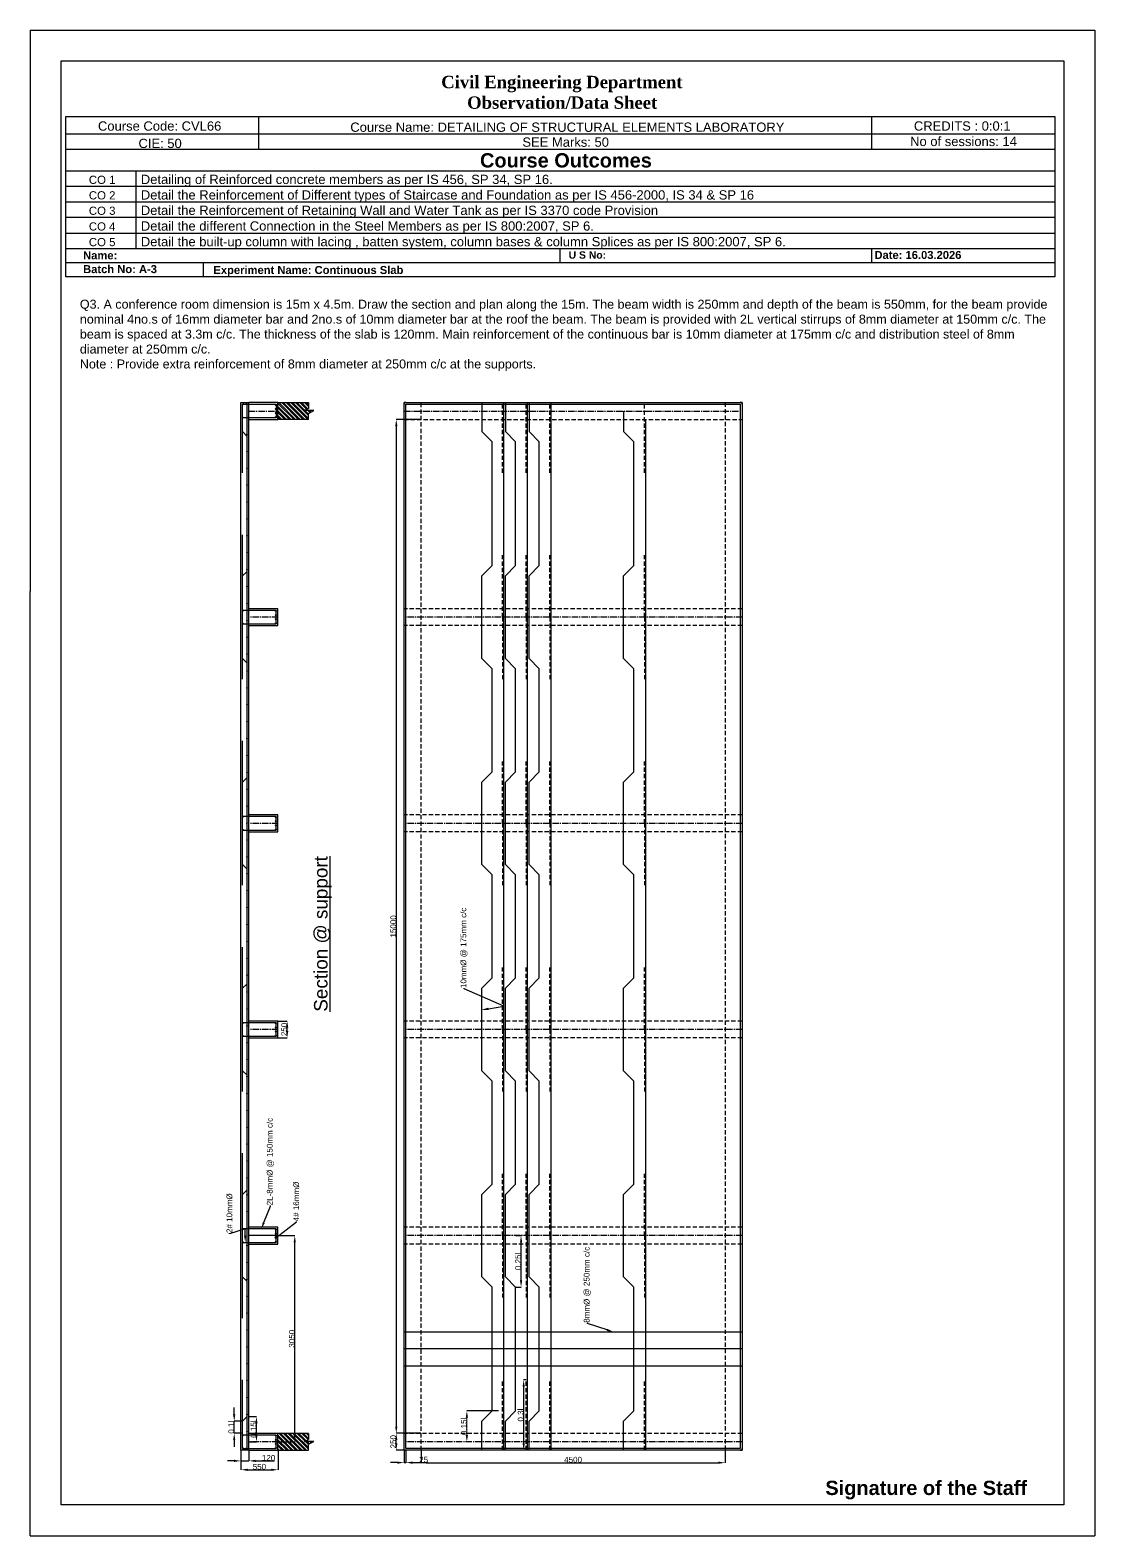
# Model space of a CAD drawing. Header units: millimetres. Extents: x 63881 to 155601, y 40204 to 62481.
# Drawn here: x 105860 to 121618, y 40204 to 62481 of the extents above; entities that cross this region are included whole.
import ezdxf
from ezdxf import colors
from ezdxf.entities.mleader import LeaderData, LeaderLine
from ezdxf.math import Vec2, Vec3

# ---------------------------------------------------------------- set-up
doc = ezdxf.new("R2010")
doc.units = ezdxf.units.MM
doc.linetypes.add('CENTER2', pattern=[28.575, 19.05, -3.175, 3.175, -3.175])
doc.linetypes.add('HIDDENX2', pattern=[19.05, 12.7, -6.35])
doc.styles.get("Standard").update_dxf_attribs({"font": 'arial.ttf'})
doc.dimstyles.new('ISO-25', dxfattribs={"dimtxt": 2.5, "dimasz": 2.5, "dimexe": 1.25, "dimexo": 0.625, "dimtad": 1, "dimtxsty": 'Standard', "dimcen": 2.5, "dimadec": 0, "dimazin": 0, "dimtfac": 1, "dimtmove": 0, "dimatfit": 3, "dimfxl": 1, "dimarcsym": 0})

# ---------------------------------------------------------------- blocks, each defined once
blk = doc.blocks.new('*U48')
at = {"color": 0, "linetype": 'CENTER2', "ltscale": 5, "transparency": 16777216}
blk.add_line((2503.5, 0), (-2503.5, 0), dxfattribs=at)
blk = doc.blocks.new('*U49')
at = {"color": 0, "linetype": 'CENTER2', "ltscale": 5, "transparency": 16777216}
blk.add_line((2503.5, 0), (-2503.5, 0), dxfattribs=at)
blk = doc.blocks.new('*U50')
at = {"color": 0, "linetype": 'CENTER2', "ltscale": 5, "transparency": 16777216}
blk.add_line((2503.5, 0), (-2503.5, 0), dxfattribs=at)
blk = doc.blocks.new('*U51')
at = {"color": 0, "linetype": 'CENTER2', "ltscale": 5, "transparency": 16777216}
blk.add_line((2503.5, 0), (-2503.5, 0), dxfattribs=at)
blk = doc.blocks.new('*U52')
at = {"color": 0, "linetype": 'CENTER2', "ltscale": 5, "transparency": 16777216}
blk.add_line((2503.5, 0), (-2503.5, 0), dxfattribs=at)
blk = doc.blocks.new('*U53')
at = {"color": 0, "linetype": 'CENTER2', "ltscale": 5, "transparency": 16777216}
blk.add_line((-2503.5, 0), (2503.5, 0), dxfattribs=at)
blk = doc.blocks.new('*U54')
at = {"color": 0, "linetype": 'CENTER2', "ltscale": 5, "transparency": 16777216}
blk.add_line((218.5, 0), (-218.5, 0), dxfattribs=at)
blk = doc.blocks.new('*U55')
at = {"color": 0, "transparency": 16777216}
blk.add_line((218.5, 0), (-218.5, 0), dxfattribs=at)
blk = doc.blocks.new('*U56')
at = {"color": 0, "linetype": 'CENTER2', "ltscale": 5, "transparency": 16777216}
blk.add_line((218.5, 0), (-218.5, 0), dxfattribs=at)
blk = doc.blocks.new('*U57')
at = {"color": 0, "linetype": 'CENTER2', "ltscale": 5, "transparency": 16777216}
blk.add_line((218.5, 0), (-218.5, 0), dxfattribs=at)
blk = doc.blocks.new('*U58')
at = {"color": 0, "linetype": 'CENTER2', "ltscale": 5, "transparency": 16777216}
blk.add_line((218.5, 0), (-218.5, 0), dxfattribs=at)
blk = doc.blocks.new('*U59')
at = {"color": 0, "linetype": 'CENTER2', "ltscale": 5, "transparency": 16777216}
blk.add_line((-218.5, 0), (218.5, 0), dxfattribs=at)
blk = doc.blocks.new('*D61')
at = {"color": 0, "lineweight": -2, "transparency": 16777216}
for p, q in [((111395, 41721), (111278, 41721)), ((111395, 41471), (111278, 41471)), ((111279, 41571), (111279, 41621))]:
    blk.add_line(p, q, dxfattribs=at)
at = {"color": 0, "transparency": 16777216}
for points in [[(111263, 41621), (111296, 41621), (111279, 41721)], [(111263, 41571), (111296, 41571), (111279, 41471)]]:
    blk.add_solid(points, dxfattribs=at)
at = {"layer": 'Defpoints', "color": 0, "transparency": 16777216}
for p in [(111279, 41721), (111396, 41721), (111396, 41471)]:
    blk.add_point(p, dxfattribs=at)
at = {"color": 0, "transparency": 16777216, "insert": (111235, 41596), "char_height": 85, "attachment_point": 5, "rotation": 90}
blk.add_mtext('250', dxfattribs=at)
blk = doc.blocks.new('*D62')
at = {"color": 0, "lineweight": -2, "transparency": 16777216}
for p, q in [((111645, 56721), (111278, 56721)), ((111279, 56621), (111279, 41821)), ((111645, 41721), (111278, 41721))]:
    blk.add_line(p, q, dxfattribs=at)
at = {"color": 0, "transparency": 16777216}
for points in [[(111263, 56621), (111296, 56621), (111279, 56721)], [(111263, 41821), (111296, 41821), (111279, 41721)]]:
    blk.add_solid(points, dxfattribs=at)
at = {"layer": 'Defpoints', "color": 0, "transparency": 16777216}
for p in [(111646, 56721), (111279, 41721), (111646, 41721)]:
    blk.add_point(p, dxfattribs=at)
at = {"color": 0, "transparency": 16777216, "insert": (111235, 49221), "char_height": 85, "attachment_point": 5, "rotation": 90}
blk.add_mtext('15000', dxfattribs=at)
blk = doc.blocks.new('*D63')
at = {"color": 0, "lineweight": -2, "transparency": 16777216}
for p, q in [((111646, 41470), (111646, 41285)), ((116146, 41470), (116146, 41285)), ((111746, 41286), (116046, 41286))]:
    blk.add_line(p, q, dxfattribs=at)
at = {"color": 0, "transparency": 16777216}
for points in [[(111746, 41303), (111746, 41270), (111646, 41286)], [(116046, 41303), (116046, 41270), (116146, 41286)]]:
    blk.add_solid(points, dxfattribs=at)
at = {"layer": 'Defpoints', "color": 0, "transparency": 16777216}
for p in [(111646, 41471), (116146, 41471), (116146, 41286)]:
    blk.add_point(p, dxfattribs=at)
at = {"color": 0, "transparency": 16777216, "insert": (113896, 41330), "char_height": 85, "attachment_point": 5}
blk.add_mtext('4500', dxfattribs=at)
blk = doc.blocks.new('*D64')
at = {"color": 0, "lineweight": -2, "transparency": 16777216}
for p, q in [((109099, 41970), (109211, 41970)), ((109210, 41696), (109210, 41870)), ((109096, 41596), (109211, 41596))]:
    blk.add_line(p, q, dxfattribs=at)
at = {"color": 0, "transparency": 16777216}
for points in [[(109193, 41870), (109226, 41870), (109210, 41970)], [(109193, 41696), (109226, 41696), (109210, 41596)]]:
    blk.add_solid(points, dxfattribs=at)
at = {"layer": 'Defpoints', "color": 0, "transparency": 16777216}
for p in [(109099, 41970), (109210, 41970), (109095, 41596)]:
    blk.add_point(p, dxfattribs=at)
at = {"color": 0, "transparency": 16777216, "insert": (109166, 41783), "char_height": 85, "attachment_point": 5, "rotation": 90}
blk.add_mtext('0.15l', dxfattribs=at)
blk = doc.blocks.new('*D65')
at = {"color": 0, "lineweight": -2, "transparency": 16777216}
for p, q in [((109504, 44646), (109778, 44646)), ((109777, 41696), (109777, 44546)), ((109504, 41596), (109778, 41596))]:
    blk.add_line(p, q, dxfattribs=at)
at = {"color": 0, "transparency": 16777216}
for points in [[(109760, 44546), (109793, 44546), (109777, 44646)], [(109760, 41696), (109793, 41696), (109777, 41596)]]:
    blk.add_solid(points, dxfattribs=at)
at = {"layer": 'Defpoints', "color": 0, "transparency": 16777216}
for p in [(109504, 44646), (109777, 44646), (109504, 41596)]:
    blk.add_point(p, dxfattribs=at)
at = {"color": 0, "transparency": 16777216, "insert": (109733, 43121), "char_height": 85, "attachment_point": 5, "rotation": 90}
blk.add_mtext('3050', dxfattribs=at)
blk = doc.blocks.new('*D66')
at = {"color": 0, "lineweight": -2, "transparency": 16777216}
for p, q in [((113200, 42511), (113163, 42511)), ((113165, 41571), (113165, 42411)), ((113200, 41471), (113163, 41471))]:
    blk.add_line(p, q, dxfattribs=at)
at = {"color": 0, "transparency": 16777216}
for points in [[(113148, 42411), (113181, 42411), (113165, 42511)], [(113148, 41571), (113181, 41571), (113165, 41471)]]:
    blk.add_solid(points, dxfattribs=at)
at = {"layer": 'Defpoints', "color": 0, "transparency": 16777216}
for p in [(113165, 42511), (113201, 42511), (113201, 41471)]:
    blk.add_point(p, dxfattribs=at)
at = {"color": 0, "transparency": 16777216, "insert": (113120, 41991), "char_height": 85, "attachment_point": 5, "rotation": 90}
blk.add_mtext('0.3l', dxfattribs=at)
blk = doc.blocks.new('*D67')
at = {"color": 0, "lineweight": -2, "transparency": 16777216}
for p, q in [((113047, 44646), (113128, 44646)), ((113126, 43983), (113126, 44546)), ((113047, 43883), (113128, 43883))]:
    blk.add_line(p, q, dxfattribs=at)
at = {"color": 0, "transparency": 16777216}
for points in [[(113110, 44546), (113143, 44546), (113126, 44646)], [(113110, 43983), (113143, 43983), (113126, 43883)]]:
    blk.add_solid(points, dxfattribs=at)
at = {"layer": 'Defpoints', "color": 0, "transparency": 16777216}
for p in [(113046, 44646), (113126, 44646), (113046, 43883)]:
    blk.add_point(p, dxfattribs=at)
at = {"color": 0, "transparency": 16777216, "insert": (113082, 44264), "char_height": 85, "attachment_point": 5, "rotation": 90}
blk.add_mtext('0.25l', dxfattribs=at)
blk = doc.blocks.new('*D68')
at = {"color": 0, "lineweight": -2, "transparency": 16777216}
for p, q in [((111396, 41470), (111396, 41286)), ((111421, 41470), (111421, 41286)), ((111296, 41288), (111196, 41288)), ((111396, 41288), (111421, 41288)), ((111521, 41288), (111746, 41288))]:
    blk.add_line(p, q, dxfattribs=at)
at = {"color": 0, "transparency": 16777216}
for points in [[(111296, 41304), (111296, 41271), (111396, 41288)], [(111521, 41304), (111521, 41271), (111421, 41288)]]:
    blk.add_solid(points, dxfattribs=at)
at = {"layer": 'Defpoints', "color": 0, "transparency": 16777216}
for p in [(111396, 41471), (111421, 41471), (111421, 41288)]:
    blk.add_point(p, dxfattribs=at)
at = {"color": 0, "transparency": 16777216, "insert": (111684, 41332), "char_height": 85, "attachment_point": 5}
blk.add_mtext('25', dxfattribs=at)
blk = doc.blocks.new('*D69')
at = {"color": 0, "lineweight": -2, "transparency": 16777216}
for p, q in [((108979, 41470), (108979, 41312)), ((109099, 41470), (109099, 41312)), ((108879, 41313), (108779, 41313)), ((108979, 41313), (109099, 41313)), ((109199, 41313), (109479, 41313))]:
    blk.add_line(p, q, dxfattribs=at)
at = {"color": 0, "transparency": 16777216}
for points in [[(108879, 41330), (108879, 41297), (108979, 41313)], [(109199, 41330), (109199, 41297), (109099, 41313)]]:
    blk.add_solid(points, dxfattribs=at)
at = {"layer": 'Defpoints', "color": 0, "transparency": 16777216}
for p in [(108979, 41471), (109099, 41471), (109099, 41313)]:
    blk.add_point(p, dxfattribs=at)
at = {"color": 0, "transparency": 16777216, "insert": (109389, 41357), "char_height": 85, "attachment_point": 5}
blk.add_mtext('120', dxfattribs=at)
blk = doc.blocks.new('*D70')
at = {"color": 0, "lineweight": -2, "transparency": 16777216}
for p, q in [((108979, 41470), (108979, 41180)), ((109529, 41470), (109529, 41180)), ((109079, 41182), (109429, 41182))]:
    blk.add_line(p, q, dxfattribs=at)
at = {"color": 0, "transparency": 16777216}
for points in [[(109079, 41198), (109079, 41165), (108979, 41182)], [(109429, 41198), (109429, 41165), (109529, 41182)]]:
    blk.add_solid(points, dxfattribs=at)
at = {"layer": 'Defpoints', "color": 0, "transparency": 16777216}
for p in [(108979, 41471), (109529, 41471), (109529, 41182)]:
    blk.add_point(p, dxfattribs=at)
at = {"color": 0, "transparency": 16777216, "insert": (109254, 41226), "char_height": 85, "attachment_point": 5}
blk.add_mtext('550', dxfattribs=at)
blk = doc.blocks.new('*D71')
at = {"color": 0, "lineweight": -2, "transparency": 16777216}
for p, q in [((109003, 41901), (108880, 41901)), ((108881, 42001), (108881, 42101)), ((108881, 41721), (108881, 41901)), ((109003, 41721), (108880, 41721)), ((108881, 41621), (108881, 41521))]:
    blk.add_line(p, q, dxfattribs=at)
at = {"color": 0, "transparency": 16777216}
for points in [[(108864, 42001), (108897, 42001), (108881, 41901)], [(108864, 41621), (108897, 41621), (108881, 41721)]]:
    blk.add_solid(points, dxfattribs=at)
at = {"layer": 'Defpoints', "color": 0, "transparency": 16777216}
for p in [(108881, 41901), (109004, 41901), (109004, 41721)]:
    blk.add_point(p, dxfattribs=at)
at = {"color": 0, "transparency": 16777216, "insert": (108837, 41811), "char_height": 85, "attachment_point": 5, "rotation": 90}
blk.add_mtext('0.1l', dxfattribs=at)
blk = doc.blocks.new('*D72')
at = {"color": 0, "lineweight": -2, "transparency": 16777216}
for p, q in [((109529, 47821), (109666, 47821)), ((109664, 47671), (109664, 47721)), ((109529, 47571), (109666, 47571))]:
    blk.add_line(p, q, dxfattribs=at)
at = {"color": 0, "transparency": 16777216}
for points in [[(109648, 47721), (109681, 47721), (109664, 47821)], [(109648, 47671), (109681, 47671), (109664, 47571)]]:
    blk.add_solid(points, dxfattribs=at)
at = {"layer": 'Defpoints', "color": 0, "transparency": 16777216}
for p in [(109529, 47821), (109664, 47821), (109529, 47571)]:
    blk.add_point(p, dxfattribs=at)
at = {"color": 0, "transparency": 16777216, "insert": (109620, 47696), "char_height": 85, "attachment_point": 5, "rotation": 90}
blk.add_mtext('250', dxfattribs=at)
blk = doc.blocks.new('*D60')
at = {"color": 0, "lineweight": -2, "transparency": 16777216}
for p, q in [((112793, 42053), (112323, 42053)), ((112399, 41596), (112323, 41596))]:
    blk.add_line(p, q, dxfattribs=at)
at = {"color": 0, "lineweight": 18, "transparency": 16777216}
blk.add_line((112324, 41696), (112324, 41953), dxfattribs=at)
at = {"color": 0, "transparency": 16777216}
for points in [[(112307, 41953), (112341, 41953), (112324, 42053)], [(112307, 41696), (112341, 41696), (112324, 41596)]]:
    blk.add_solid(points, dxfattribs=at)
at = {"layer": 'Defpoints', "color": 0, "transparency": 16777216}
for p in [(112324, 42053), (112794, 42053), (112400, 41596)]:
    blk.add_point(p, dxfattribs=at)
at = {"color": 0, "transparency": 16777216, "insert": (112280, 41824), "char_height": 85, "attachment_point": 5, "rotation": 90}
blk.add_mtext('0.15l', dxfattribs=at)

msp = doc.modelspace()

# ---------------------------------------------------------------- hatches: boundary and pattern name
h = msp.add_hatch()
h.set_pattern_fill('ANSI32', color=256, scale=5, angle=90)
h.set_pattern_definition([(135, (163766.835, 13631.205), (-33.67596, -33.67596), []), (135, (163766.835, 13653.655), (-33.67596, -33.67596), [])])
h.paths.add_polyline_path([(109528.705, 41720.647), (109528.705, 41470.647), (109978.705, 41470.647), (109978.705, 41560.647), (110057.392, 41597.915), (109918.672, 41597.915), (109978.705, 41630.647), (109978.705, 41720.647)])
h.paths.add_polyline_path([(109528.705, 56970.647), (109528.705, 56720.647), (109978.705, 56720.647), (109978.705, 56810.647), (110058.401, 56851.262), (109907.203, 56851.262), (109978.705, 56880.647), (109978.705, 56970.647)])

# ---------------------------------------------------------------- linework, layer by layer
for p, q in [((105860.077, 62480.996), (121618.444, 62480.996)), ((105860.077, 62480.996), (105860.077, 54177.434)), ((121618.444, 62480.996), (121618.444, 40203.783)), ((109239.588, 61201.881), (109239.588, 60713.834)), ((118311.18, 61201.881), (118311.18, 60713.834)), ((106389.156, 60948.519), (121023.83, 60948.519)), ((121023.83, 60713.834), (106389.156, 60713.834)), ((106389.156, 60398.778), (121023.83, 60398.778)), ((107423.678, 60398.778), (107423.678, 60165.317)), ((121023.83, 60165.317), (106389.156, 60165.317)), ((107423.678, 60165.317), (107423.678, 59939.235)), ((106389.156, 59939.235), (121023.83, 59939.235)), ((107423.678, 59939.235), (107423.678, 59709.518)), ((121023.83, 59709.518), (106389.156, 59709.518)), ((107423.678, 59709.518), (107423.678, 59475.207)), ((106389.156, 59475.207), (121023.83, 59475.207)), ((107423.678, 59475.207), (107423.678, 59245.778)), ((121023.83, 59245.778), (106389.156, 59245.778)), ((106389.156, 59040.932), (121023.83, 59040.932)), ((108426.96, 58832.169), (108426.96, 59040.932)), ((113705.335, 59040.932), (113705.335, 59245.778)), ((118315.002, 59040.932), (118315.002, 59245.778)), ((109528.705, 56970.647), (109978.705, 56970.647)), ((109907.203, 56851.262), (109978.705, 56880.647)), ((110058.401, 56851.262), (109907.203, 56851.262)), ((109978.705, 56970.647), (109978.705, 56880.647)), ((109978.705, 56810.647), (110058.401, 56851.262)), ((109978.705, 56720.647), (109978.705, 56810.647)), ((111421.106, 56970.647), (111396.106, 56970.647)), ((111396.106, 56970.647), (111396.106, 56945.647)), ((111421.106, 41495.647), (111421.106, 56945.647)), ((111421.106, 56945.647), (116371.106, 56945.647)), ((116396.106, 56970.647), (116371.106, 56970.647)), ((116371.106, 56945.647), (116371.106, 41495.647)), ((116396.106, 56945.647), (116396.106, 56970.647)), ((109978.705, 56720.647), (109528.705, 56720.647)), ((105860.077, 40203.783), (105860.077, 54177.434)), ((112696.106, 49983.147), (112543.616, 50135.638)), ((113046.106, 49983.147), (112893.616, 50135.638)), ((113396.106, 49983.147), (113243.616, 50135.638)), ((112696.106, 48458.147), (112696.106, 49983.147)), ((113046.106, 48458.147), (113046.106, 49983.147)), ((113396.106, 48458.147), (113396.106, 49983.147)), ((112696.106, 48458.147), (112543.616, 48305.657)), ((113046.106, 48458.147), (112893.616, 48305.657)), ((113396.106, 48458.147), (113243.616, 48305.657)), ((112543.638, 47085.616), (112543.638, 48305.679)), ((112893.638, 47085.616), (112893.638, 48305.679)), ((113243.638, 47085.616), (113243.638, 48305.679)), ((114643.638, 47085.616), (114643.638, 48305.679)), ((112696.106, 46933.147), (112543.616, 47085.638)), ((113046.106, 46933.147), (112893.616, 47085.638)), ((113396.106, 46933.147), (113243.616, 47085.638)), ((112696.106, 45408.147), (112696.106, 46933.147)), ((113046.106, 45408.147), (113046.106, 46933.147)), ((113396.106, 45408.147), (113396.106, 46933.147)), ((109003.705, 45255.679), (109071.58, 45323.553)), ((109003.705, 44035.638), (109003.705, 45255.679)), ((112696.106, 45408.147), (112543.616, 45255.657)), ((112543.638, 44035.616), (112543.638, 45255.679)), ((113046.106, 45408.147), (112893.616, 45255.657)), ((112893.638, 44035.616), (112893.638, 45255.679)), ((113396.106, 45408.147), (113243.616, 45255.657)), ((113243.638, 44035.616), (113243.638, 45255.679)), ((114643.638, 44035.616), (114643.638, 45255.679)), ((109503.705, 44745.647), (109003.705, 44745.647)), ((109528.705, 44770.647), (109098.705, 44770.647)), ((109503.705, 44545.647), (109503.705, 44745.647)), ((109528.705, 44520.647), (109528.705, 44770.647)), ((109003.705, 44545.647), (109503.705, 44545.647)), ((109098.705, 44520.647), (109528.705, 44520.647)), ((113571.106, 44520.647), (113571.106, 44520.647)), ((109003.705, 44035.638), (109071.833, 43967.51)), ((112696.106, 43883.147), (112543.616, 44035.638)), ((113046.106, 43883.147), (112893.616, 44035.638)), ((113396.106, 43883.147), (113243.616, 44035.638)), ((112696.106, 42053.147), (112696.106, 43883.147)), ((113046.106, 42053.147), (113046.106, 43883.147)), ((113396.106, 42053.147), (113396.106, 43883.147)), ((112696.106, 42053.147), (112543.638, 41900.679)), ((112696.106, 42053.147), (112543.638, 41900.679)), ((112543.638, 41470.647), (112543.638, 41900.679)), ((112543.638, 41470.647), (112543.638, 41900.679)), ((113046.106, 42053.147), (112893.638, 41900.679)), ((112893.638, 41470.647), (112893.638, 41900.679)), ((113396.106, 42053.147), (113243.638, 41900.679)), ((113243.638, 41470.647), (113243.638, 41900.679)), ((114643.638, 41470.647), (114643.638, 41900.679)), ((109978.705, 41720.647), (109528.705, 41720.647)), ((109978.705, 41720.647), (109978.705, 41630.647)), ((109528.705, 41470.647), (109978.705, 41470.647)), ((109918.672, 41597.915), (109978.705, 41630.647)), ((110057.392, 41597.915), (109918.672, 41597.915)), ((109978.705, 41560.647), (110057.392, 41597.915)), ((109978.705, 41470.647), (109978.705, 41560.647)), ((111396.106, 41470.647), (111421.106, 41470.647)), ((116371.106, 41495.647), (111421.106, 41495.647)), ((116371.106, 41470.647), (116396.106, 41470.647)), ((116396.106, 41470.647), (116396.106, 41495.647)), ((105860.077, 40203.783), (115744.704, 40203.783)), ((115744.704, 40203.783), (121618.444, 40203.783))]:
    msp.add_line(p, q)
at = {"ltscale": 10}
for p, q in [((108978.705, 41470.647), (108978.705, 56970.647)), ((108978.705, 56970.647), (109098.705, 56970.647)), ((109023.705, 56945.647), (109003.705, 56945.647)), ((109003.705, 56945.647), (109503.705, 56945.647)), ((109003.705, 56540.616), (109003.705, 56945.647)), ((109073.705, 56945.647), (109053.705, 56945.647)), ((109073.705, 41495.647), (109073.705, 56945.647)), ((109098.705, 41470.647), (109098.705, 56970.647)), ((109528.705, 56970.647), (109098.705, 56970.647)), ((109503.705, 56945.647), (109503.705, 56745.647)), ((109528.705, 56720.647), (109528.705, 56970.647)), ((111396.106, 41470.647), (111396.106, 56970.647)), ((111396.106, 56970.647), (116396.106, 56970.647)), ((112543.638, 56970.647), (112543.638, 56540.616)), ((112871.106, 41470.647), (112871.106, 56970.647)), ((112893.638, 56970.647), (112893.638, 56540.616)), ((113221.106, 41470.647), (113221.106, 56970.647)), ((113243.638, 56970.647), (113243.638, 56540.616)), ((113571.106, 41470.647), (113571.106, 56970.647)), ((114643.638, 56845.616), (114643.638, 56540.616)), ((116396.106, 56970.647), (116396.106, 41470.647)), ((109503.705, 56745.647), (109003.705, 56745.647)), ((109098.705, 56720.647), (109528.705, 56720.647)), ((114971.106, 41470.647), (114971.106, 56720.647)), ((109003.705, 55930.669), (109003.705, 56540.638)), ((109003.705, 56540.616), (109073.25, 56471.071)), ((112696.106, 56388.147), (112543.638, 56540.616)), ((112696.106, 54558.147), (112696.106, 56388.147)), ((113046.106, 56388.147), (112893.638, 56540.616)), ((113046.106, 54558.147), (113046.106, 56388.147)), ((113396.106, 56388.147), (113243.638, 56540.616)), ((113396.106, 54558.147), (113396.106, 56388.147)), ((114796.106, 56388.147), (114643.638, 56540.616)), ((114796.106, 54558.147), (114796.106, 56388.147)), ((109003.705, 54405.679), (109003.705, 55015.647)), ((109003.705, 54405.679), (109071.58, 54473.553)), ((109003.705, 53185.638), (109003.705, 54405.679)), ((112696.106, 54558.147), (112543.616, 54405.657)), ((112543.638, 53185.616), (112543.638, 54405.679)), ((113046.106, 54558.147), (112893.616, 54405.657)), ((112893.638, 53185.616), (112893.638, 54405.679)), ((113396.106, 54558.147), (113243.616, 54405.657)), ((113243.638, 53185.616), (113243.638, 54405.679)), ((114796.106, 54558.147), (114643.616, 54405.657)), ((114643.638, 53185.616), (114643.638, 54405.679)), ((109528.705, 53920.647), (109098.705, 53920.647)), ((109528.705, 53670.647), (109528.705, 53920.647)), ((109503.705, 53895.647), (109003.705, 53895.647)), ((109003.705, 53695.647), (109503.705, 53695.647)), ((109503.705, 53695.647), (109503.705, 53895.647)), ((109003.705, 52880.669), (109003.705, 53490.638)), ((109098.705, 53670.647), (109528.705, 53670.647)), ((109003.705, 53185.638), (109071.833, 53117.51)), ((112696.106, 53033.147), (112543.616, 53185.638)), ((112696.106, 51508.147), (112696.106, 53033.147)), ((113046.106, 53033.147), (112893.616, 53185.638)), ((113046.106, 51508.147), (113046.106, 53033.147)), ((113396.106, 53033.147), (113243.616, 53185.638)), ((113396.106, 51508.147), (113396.106, 53033.147)), ((114796.106, 53033.147), (114643.616, 53185.638)), ((114796.106, 51508.147), (114796.106, 53033.147)), ((109003.705, 51355.679), (109003.705, 51965.647)), ((112696.106, 51508.147), (112543.616, 51355.657)), ((113046.106, 51508.147), (112893.616, 51355.657)), ((113396.106, 51508.147), (113243.616, 51355.657)), ((114796.106, 51508.147), (114643.616, 51355.657)), ((109003.705, 51355.679), (109071.58, 51423.553)), ((109003.705, 50135.638), (109003.705, 51355.679)), ((112543.638, 50135.616), (112543.638, 51355.679)), ((112893.638, 50135.616), (112893.638, 51355.679)), ((113243.638, 50135.616), (113243.638, 51355.679)), ((114643.638, 50135.616), (114643.638, 51355.679)), ((109503.705, 50845.647), (109003.705, 50845.647)), ((109528.705, 50870.647), (109098.705, 50870.647)), ((109503.705, 50645.647), (109503.705, 50845.647)), ((109528.705, 50620.647), (109528.705, 50870.647)), ((109003.705, 50645.647), (109503.705, 50645.647)), ((109098.705, 50620.647), (109528.705, 50620.647)), ((109003.705, 49830.669), (109003.705, 50440.638)), ((109003.705, 50135.638), (109071.833, 50067.51)), ((114796.106, 49983.147), (114643.616, 50135.638)), ((114796.106, 48458.147), (114796.106, 49983.147)), ((109003.705, 48305.679), (109003.705, 48915.647)), ((109003.705, 48305.679), (109071.58, 48373.553)), ((114796.106, 48458.147), (114643.616, 48305.657)), ((109003.705, 47085.638), (109003.705, 48305.679)), ((109503.705, 47795.647), (109003.705, 47795.647)), ((109528.705, 47820.647), (109098.705, 47820.647)), ((109503.705, 47595.647), (109503.705, 47795.647)), ((109528.705, 47570.647), (109528.705, 47820.647)), ((109003.705, 47595.647), (109503.705, 47595.647)), ((109098.705, 47570.647), (109528.705, 47570.647)), ((109003.705, 46780.669), (109003.705, 47390.638)), ((109003.705, 47085.638), (109071.833, 47017.51)), ((114796.106, 46933.147), (114643.616, 47085.638)), ((114796.106, 45408.147), (114796.106, 46933.147)), ((109003.705, 45255.679), (109003.705, 45865.647)), ((114796.106, 45408.147), (114643.616, 45255.657)), ((109003.705, 43425.669), (109003.705, 44035.638)), ((114796.106, 43883.147), (114643.616, 44035.638)), ((114796.106, 42053.147), (114796.106, 43883.147)), ((111396.106, 43220.647), (116396.106, 43220.647)), ((116396.106, 42970.647), (111396.106, 42970.647)), ((111396.106, 42720.647), (116396.106, 42720.647)), ((109003.705, 41900.679), (109003.705, 42510.647)), ((109003.705, 41900.679), (109073.25, 41970.223)), ((109003.705, 41495.647), (109003.705, 41900.679)), ((114796.106, 42053.147), (114643.638, 41900.679)), ((109503.705, 41695.647), (109003.705, 41695.647)), ((109528.705, 41720.647), (109098.705, 41720.647)), ((109503.705, 41495.647), (109503.705, 41695.647)), ((109528.705, 41470.647), (109528.705, 41720.647)), ((109098.705, 41470.647), (108978.705, 41470.647)), ((109023.705, 41495.647), (109003.705, 41495.647)), ((109003.705, 41495.647), (109503.705, 41495.647)), ((109073.705, 41495.647), (109053.705, 41495.647)), ((109098.705, 41470.647), (109528.705, 41470.647)), ((116396.106, 41470.647), (111396.106, 41470.647))]:
    msp.add_line(p, q, dxfattribs=at)
at = {"linetype": 'HIDDENX2', "ltscale": 5}
for p, q in [((111646.106, 41470.647), (111646.106, 56970.647)), ((112851.106, 55930.647), (112851.106, 56970.647)), ((113201.106, 55930.647), (113201.106, 56970.647)), ((113551.106, 55930.647), (113551.106, 56970.647)), ((114951.106, 55930.647), (114951.106, 56970.647)), ((116146.106, 56970.647), (116146.106, 41470.647)), ((111396.106, 56720.647), (116396.106, 56720.647)), ((112851.106, 53795.647), (112851.106, 54710.647)), ((113201.106, 53795.647), (113201.106, 54710.647)), ((113551.106, 53795.647), (113551.106, 54710.647)), ((114951.106, 53795.647), (114951.106, 54710.647)), ((116396.106, 53920.647), (111396.106, 53920.647)), ((112851.106, 53795.647), (112851.106, 52880.647)), ((113201.106, 53795.647), (113201.106, 52880.647)), ((113551.106, 53795.647), (113551.106, 52880.647)), ((114951.106, 53795.647), (114951.106, 52880.647)), ((116396.106, 53670.647), (111396.106, 53670.647)), ((112851.106, 50745.647), (112851.106, 51660.647)), ((113201.106, 50745.647), (113201.106, 51660.647)), ((113551.106, 50745.647), (113551.106, 51660.647)), ((114951.106, 50745.647), (114951.106, 51660.647)), ((116396.106, 50870.647), (111396.106, 50870.647)), ((116396.106, 50620.647), (111396.106, 50620.647)), ((112851.106, 50745.647), (112851.106, 49830.647)), ((113201.106, 50745.647), (113201.106, 49830.647)), ((113551.106, 50745.647), (113551.106, 49830.647)), ((114951.106, 50745.647), (114951.106, 49830.647)), ((112851.106, 47695.647), (112851.106, 48610.647)), ((113201.106, 47695.647), (113201.106, 48610.647)), ((113551.106, 47695.647), (113551.106, 48610.647)), ((114951.106, 47695.647), (114951.106, 48610.647)), ((116396.106, 47820.647), (111396.106, 47820.647)), ((112851.106, 47695.647), (112851.106, 46780.647)), ((113201.106, 47695.647), (113201.106, 46780.647)), ((113551.106, 47695.647), (113551.106, 46780.647)), ((114951.106, 47695.647), (114951.106, 46780.647)), ((116396.106, 47570.647), (111396.106, 47570.647)), ((112851.106, 44645.647), (112851.106, 45560.647)), ((113201.106, 44645.647), (113201.106, 45560.647)), ((113551.106, 44645.647), (113551.106, 45560.647)), ((114951.106, 44645.647), (114951.106, 45560.647)), ((116396.106, 44770.647), (111396.106, 44770.647)), ((112851.106, 44645.647), (112851.106, 43730.647)), ((113201.106, 44645.647), (113201.106, 43730.647)), ((113551.106, 44645.647), (113551.106, 43730.647)), ((114951.106, 44645.647), (114951.106, 43730.647)), ((116396.106, 44520.647), (111396.106, 44520.647)), ((112851.106, 41470.647), (112851.106, 42510.647)), ((113201.106, 41470.647), (113201.106, 42510.647)), ((113551.106, 41470.647), (113551.106, 42510.647)), ((114951.106, 41470.647), (114951.106, 42510.647)), ((116396.106, 41720.647), (111396.106, 41720.647))]:
    msp.add_line(p, q, dxfattribs=at)
for points in [[(106321.455, 62025.457), (121159.85, 62025.457), (121159.85, 40662.491), (106321.455, 40662.491)], [(106389.156, 61201.881), (121023.83, 61201.881), (121023.83, 58832.169), (106389.156, 58832.169)]]:
    msp.add_lwpolyline(points, close=True)
at = {"ltscale": 10}
for centre, radius in [((109008.705, 56940.647), 5), ((109495.705, 56937.647), 8), ((109495.705, 56876.401), 8), ((109495.705, 56815.154), 8), ((109008.705, 56750.647), 5), ((109069.705, 56749.647), 4), ((109495.705, 56753.907), 8), ((109069.705, 56499.647), 4), ((109069.705, 56249.647), 4), ((109069.705, 55999.647), 4), ((109069.705, 55749.647), 4), ((109069.705, 55499.647), 4), ((109069.705, 55249.647), 4), ((109069.705, 54999.647), 4), ((109069.705, 54749.647), 4), ((109069.705, 54499.647), 4), ((109069.705, 54249.647), 4), ((109069.705, 53999.647), 4), ((109008.705, 53890.647), 5), ((109008.705, 53700.647), 5), ((109069.705, 53749.647), 4), ((109495.705, 53887.647), 8), ((109495.705, 53826.401), 8), ((109495.705, 53765.154), 8), ((109495.705, 53703.907), 8), ((109069.705, 53499.647), 4), ((109069.705, 53249.647), 4), ((109069.705, 52999.647), 4), ((109069.705, 52749.647), 4), ((109069.705, 52499.647), 4), ((109069.705, 52249.647), 4), ((109069.705, 51999.647), 4), ((109069.705, 51749.647), 4), ((109069.705, 51499.647), 4), ((109069.705, 51249.647), 4), ((109008.705, 50840.647), 5), ((109069.705, 50999.647), 4), ((109495.705, 50837.647), 8), ((109008.705, 50650.647), 5), ((109069.705, 50749.647), 4), ((109495.705, 50776.401), 8), ((109495.705, 50715.154), 8), ((109495.705, 50653.907), 8), ((109069.705, 50499.647), 4), ((109069.705, 50249.647), 4), ((109069.705, 49999.647), 4), ((109069.705, 49749.647), 4), ((109069.705, 49499.647), 4), ((109069.705, 49249.647), 4), ((109069.705, 48999.647), 4), ((109069.705, 48749.647), 4), ((109069.705, 48499.647), 4), ((109069.705, 48249.647), 4), ((109069.705, 47999.647), 4), ((109008.705, 47790.647), 5), ((109069.705, 47749.647), 4), ((109495.705, 47787.647), 8), ((109495.705, 47726.401), 8), ((109008.705, 47600.647), 5), ((109069.705, 47499.647), 4), ((109495.705, 47665.154), 8), ((109495.705, 47603.907), 8), ((109069.705, 47249.647), 4), ((109069.705, 46999.647), 4), ((109069.705, 46749.647), 4), ((109069.705, 46499.647), 4), ((109069.705, 46249.647), 4), ((109069.705, 45999.647), 4), ((109069.705, 45749.647), 4), ((109069.705, 43249.647), 4), ((109069.705, 42999.647), 4), ((109069.705, 42749.647), 4), ((109069.705, 42499.647), 4), ((109069.705, 42249.647), 4), ((109069.705, 41999.647), 4), ((109008.705, 41690.647), 5), ((109069.705, 41749.647), 4), ((109495.705, 41687.647), 8), ((109008.705, 41500.647), 5), ((109069.705, 41499.647), 4), ((109495.705, 41626.401), 8), ((109495.705, 41565.154), 8), ((109495.705, 41503.907), 8)]:
    msp.add_circle(centre, radius, dxfattribs=at)
for centre, radius in [((109069.705, 45499.647), 4), ((109069.705, 45249.647), 4), ((109069.705, 44999.647), 4), ((109008.705, 44740.647), 5), ((109008.705, 44550.647), 5), ((109069.705, 44749.647), 4), ((109495.705, 44737.647), 8), ((109495.705, 44676.401), 8), ((109495.705, 44615.154), 8), ((109495.705, 44553.907), 8), ((109069.705, 44499.647), 4), ((109069.705, 44249.647), 4), ((109069.705, 43999.647), 4), ((109069.705, 43749.647), 4), ((109069.705, 43499.647), 4)]:
    msp.add_circle(centre, radius)

# ---------------------------------------------------------------- block references
at = {"linetype": 'CENTER2', "ltscale": 5}
for name, p in [('*U59', (109313.705, 56845.647)), ('*U53', (113896.106, 56845.647)), ('*U58', (109313.705, 53795.647)), ('*U52', (113896.106, 53795.647)), ('*U57', (109313.705, 50745.647)), ('*U51', (113896.106, 50745.647)), ('*U56', (109313.705, 47695.647)), ('*U50', (113896.106, 47695.647)), ('*U48', (113896.106, 44645.647)), ('*U54', (109313.705, 41595.647)), ('*U49', (113896.106, 41595.647))]:
    msp.add_blockref(name, p, dxfattribs=at)
msp.add_blockref('*U55', (109313.705, 44645.647))

# ---------------------------------------------------------------- texts
at = {"attachment_point": 1}
for s, width, gutter_width, heights, insert, char_height in [('\\pxqc;{\\fBookman Old Style|b0|i0|c0|p18;\\H1.16667x;         \\fBookman Old Style|b1|i0|c0|p18;\\H1.14285x;       Civil Engineering Department\\P               Observation/Data Sheet}', 6959.2924, 685.178, [0], (109737.246, 61804.744), 137.035589), ('Course Code: CVL66', 6437.87882, 687.532, [0], (106864.416, 61130.591), 137.50641), ('Course Name: DETAILING OF STRUCTURAL ELEMENTS LABORATORY', 6437.87882, 687.532, [0], (110598.739, 61113.731), 137.50641), ('CREDITS : 0:0:1', 6437.87882, 687.532, [0], (118939.602, 61131.468), 137.50641), ('CIE: 50', 6437.87882, 687.532, [0], (107463.783, 60873.616), 137.5064), ('SEE Marks: 50', 6437.87882, 687.532, [0], (113145.808, 60892.789), 137.50641), ('No of sessions: 14', 6437.87882, 687.532, [0], (118884.011, 60903.178), 137.50641), ('{\\fArial|b1|i0|c0|p34;Course Outcomes}', 6437.87882, 687.532, [0], (112518.465, 60660.136), 211.37343), ('CO 1', 5657.04031, 604.143, [0], (106729.455, 60326.799), 120.8285), ('Detailing of Reinforced concrete members as per IS 456, SP 34, SP 16.', 6437.87882, 687.532, [0], (107498.795, 60341.437), 137.50641), ('CO 2', 5657.04031, 604.143, [0], (106729.455, 60097.028), 120.8285), ('Detail the Reinforcement of Different types of Staircase and Foundation as per IS 456-2000, IS 34 & SP 16', 11124.50817, 687.532, [0], (107498.795, 60111.666), 137.506413), ('CO 3', 5657.04031, 604.143, [0], (106729.455, 59869.129), 120.8285), ('Detail the Reinforcement of Retaining Wall and Water Tank as per IS 3370 code Provision', 9695.78978, 687.532, [0], (107498.795, 59883.766), 137.50641), ('CO 4', 5657.04031, 604.143, [0], (106729.455, 59637.115), 120.8285), ('Detail the different Connection in the Steel Members as per IS 800:2007, SP 6.', 8472.72023, 687.532, [0], (107498.795, 59651.753), 137.50641), ('CO 5', 5657.04031, 604.143, [0], (106729.455, 59405.244), 120.8285), ('Detail the built-up column with lacing , batten system, column bases & column Splices as per IS 800:2007, SP 6.', 11416.74604, 687.532, [0], (107498.795, 59419.882), 137.506413), ('{\\fArial|b1|i0|c0|p34;Name: }', 6437.87882, 687.532, [0], (106644.473, 59208.339), 118.36912), ('{\\fArial|b1|i0|c0|p34;U S No:}', 6437.87882, 687.532, [0], (113830.161, 59208.784), 109.91418), ('{\\fArial|b1|i0|c0|p34;Date: 16.03.2026}', 6437.87882, 687.532, [0], (118356.419, 59213.511), 118.36912), ('{\\fArial|b1|i0|c0|p34;Batch No: A-3}', 6437.87882, 687.532, [0], (106644.473, 59004.154), 118.36912), ('{\\fArial|b1|i0|c0|p34;Experiment Name: Continuous Slab}', 6437.87882, 687.532, [0], (108573.032, 58991.392), 118.36912), ('Q3. A conference room dimension is 15m x 4.5m. Draw the section and plan along the 15m. The beam width is 250mm and depth of the beam is 550mm, for the beam provide nominal 4no.s of 16mm diameter bar and 2no.s of 10mm diameter bar at the roof the beam. The beam is provided with 2L vertical stirrups of 8mm diameter at 150mm c/c. The beam is spaced at 3.3m c/c. The thickness of the slab is 120mm. Main reinforcement of the continuous bar is 10mm diameter at 175mm c/c and distribution steel of 8mm diameter at 250mm c/c.\\PNote : Provide extra reinforcement of 8mm diameter at 250mm c/c at the supports.', 14492.15087, 662.933, [1538.212], (106596.398, 58491.994), 132.586539), ('{\\fArial|b1|i0|c0|p34;Signature of the Staff}', 6437.87882, 687.532, [0], (117629.819, 41019.771), 211.37343)]:
    msp.add_mtext_dynamic_manual_height_columns(s, width=width, gutter_width=gutter_width, heights=heights, dxfattribs=dict(at, insert=insert, char_height=char_height))
at = {"insert": (110061.622, 47958.464), "char_height": 200, "attachment_point": 1, "rotation": 90}
msp.add_mtext_dynamic_manual_height_columns('{\\LSection @ support}', width=4189.60473, gutter_width=12.5, heights=[0], dxfattribs=at)

# ---------------------------------------------------------------- dimensions: what is measured, and where the dimension line sits
for base, p1, p2, angle, picture, middle in [((111279.24, 41720.647), (111646.106, 56720.647), (111646.106, 41720.647), 90, '*D62', (111235.217, 49220.647)), ((109664.357, 47820.647), (109528.705, 47570.647), (109528.705, 47820.647), 90, '*D72', (109620.333, 47695.647)), ((109776.782, 44645.647), (109503.705, 41595.647), (109503.705, 44645.647), 90, '*D65', (109732.729, 43120.647)), ((111279.24, 41720.647), (111396.106, 41470.647), (111396.106, 41720.647), 90, '*D61', (111235.217, 41595.647)), ((109098.705, 41313.468), (108978.705, 41470.647), (109098.705, 41470.647), 180, '*D69', (109389.085, 41357.492)), ((109528.705, 41181.51), (108978.705, 41470.647), (109528.705, 41470.647), 180, '*D70', (109253.705, 41225.534)), ((111421.106, 41287.541), (111396.106, 41470.647), (111421.106, 41470.647), 180, '*D68', (111683.655, 41331.565)), ((116146.106, 41286.437), (111646.106, 41470.647), (116146.106, 41470.647), 180, '*D63', (113896.106, 41330.461))]:
    dim = msp.add_linear_dim(base=base, p1=p1, p2=p2, angle=angle, dimstyle='ISO-25', override={"dimtxt": 85, "dimasz": 100})
    dim.commit()
    dim.dimension.update_dxf_attribs({"geometry": picture, "text_midpoint": middle})
for base, p1, p2, text, picture, middle in [((113126.367, 44645.647), (113046.106, 43883.147), (113046.106, 44645.647), '0.25l', '*D67', (113082.343, 44264.397)), ((113164.545, 42510.647), (113201.106, 41470.647), (113201.106, 42510.647), '0.3l', '*D66', (113120.492, 41990.647)), ((108880.801, 41900.679), (109003.705, 41720.647), (109003.705, 41900.679), '0.1l', '*D71', (108836.778, 41810.663)), ((109209.571, 41970.223), (109095.205, 41595.647), (109098.705, 41970.223), '0.15l', '*D64', (109165.547, 41782.935))]:
    dim = msp.add_linear_dim(base=base, p1=p1, p2=p2, angle=90, text=text, dimstyle='ISO-25', override={"dimtxt": 85, "dimasz": 100})
    dim.commit()
    dim.dimension.update_dxf_attribs({"geometry": picture, "text_midpoint": middle})
dim = msp.add_linear_dim(base=(112324.146, 42053.147), p1=(112399.543, 41595.647), p2=(112793.527, 42053.147), angle=90, text='0.15l', dimstyle='ISO-25', override={"dimtxt": 85, "dimasz": 100, "dimlwd": 18})
dim.commit()
dim.dimension.update_dxf_attribs({"geometry": '*D60', "text_midpoint": (112324.146, 41824.397), "dimtype": 160})

# ---------------------------------------------------------------- leaders
ml = msp.add_multileader_mtext('Standard')
ml.set_content('10mm%%C @ 175mm c/c', color=256)
ml.set_leader_properties()
ml.build(insert=Vec2(0, 0))
ml.multileader.update_dxf_attribs({"arrow_head_size": 100})
ctx = ml.context
ctx.base_point, ctx.char_height, ctx.arrow_head_size, ctx.plane_origin, ctx.plane_x_axis, ctx.plane_y_axis = Vec3(112285.264, 48307.217), 85, 100, Vec3(112543.638, 47986.015), Vec3(0, 1), Vec3(-1, 0)
notes = []
notes.append((ctx, [(0, (1, 1, 0), (112285.264, 48299.217), (0, 1), 8, [(1, [(112543.638, 47986.015), (112871.106, 48040.448)], 0, [])])]))
ctx.mtext.insert, ctx.mtext.text_direction, ctx.mtext.rotation, ctx.mtext.flow_direction = Vec3(112230.269, 48309.217), Vec3(0, 1), 1.570796327, 5
ml = msp.add_multileader_mtext('Standard')
ml.set_content('2L-8mm%%C @ 150mm c/c', color=256)
ml.set_leader_properties()
ml.build(insert=Vec2(0, 0))
ml.multileader.update_dxf_attribs({"arrow_head_size": 100})
ctx = ml.context
ctx.base_point, ctx.char_height, ctx.arrow_head_size, ctx.plane_origin, ctx.plane_x_axis, ctx.plane_y_axis = Vec3(109418.601, 45092.074), 85, 100, Vec3(109280.868, 44745.647), Vec3(0, 1), Vec3(-1, 0)
notes.append((ctx, [(0, (1, 1, 0), (109418.601, 45084.074), (0, 1), 8, [(0, [(109280.868, 44745.647)], 0, [])])]))
ctx.mtext.insert, ctx.mtext.text_direction, ctx.mtext.rotation, ctx.mtext.flow_direction = Vec3(109363.606, 45094.074), Vec3(0, 1), 1.570796327, 5
ml = msp.add_multileader_mtext('Standard')
ml.set_content('2# 10mm%%C', color=256)
ml.set_leader_properties()
ml.build(insert=Vec2(0, 0))
ml.multileader.update_dxf_attribs({"arrow_head_size": 100})
ctx = ml.context
ctx.base_point, ctx.char_height, ctx.arrow_head_size, ctx.plane_origin, ctx.plane_x_axis, ctx.plane_y_axis = Vec3(108811.326, 44682.349), 85, 100, Vec3(109043.463, 44545.647), Vec3(0, 1), Vec3(-1, 0)
notes.append((ctx, [(0, (1, 1, 0), (108811.326, 44674.349), (0, 1), 8, [(1, [(109043.463, 44545.647), (109041.47, 44745.647)], 0, [])])]))
ctx.mtext.insert, ctx.mtext.text_direction, ctx.mtext.rotation, ctx.mtext.flow_direction = Vec3(108767.116, 44684.349), Vec3(0, 1), 1.570796327, 5
ml = msp.add_multileader_mtext('Standard')
ml.set_content('4# 16mm%%C', color=256)
ml.set_leader_properties()
ml.build(insert=Vec2(0, 0))
ml.multileader.update_dxf_attribs({"arrow_head_size": 100})
ctx = ml.context
ctx.base_point, ctx.char_height, ctx.arrow_head_size, ctx.plane_origin, ctx.plane_x_axis, ctx.plane_y_axis = Vec3(109800.213, 44855.626), 85, 100, Vec3(109495.851, 44552.815), Vec3(0, 1), Vec3(-1, 0)
notes.append((ctx, [(0, (1, 1, 0), (109800.213, 44847.626), (0, 1), 8, [(3, [(109495.851, 44552.815), (109495.705, 44737.647), (109495.705, 44676.401), (109495.705, 44615.154)], 0, [])])]))
ctx.mtext.insert, ctx.mtext.text_direction, ctx.mtext.rotation, ctx.mtext.flow_direction = Vec3(109756.002, 44857.626), Vec3(0, 1), 1.570796327, 5
ml = msp.add_multileader_mtext('Standard')
ml.set_content('8mm%%C @ 250mm c/c', color=256)
ml.set_leader_properties()
ml.build(insert=Vec2(0, 0))
ml.multileader.update_dxf_attribs({"arrow_head_size": 100})
ctx = ml.context
ctx.base_point, ctx.char_height, ctx.arrow_head_size, ctx.plane_origin, ctx.plane_x_axis, ctx.plane_y_axis = Vec3(114109.008, 43355.025), 85, 100, Vec3(114493.572, 43220.647), Vec3(0, 1), Vec3(-1, 0)
notes.append((ctx, [(0, (1, 1, 0), (114109.008, 43347.025), (0, 1), 8, [(0, [(114493.572, 43220.647)], 0, [])])]))
ctx.mtext.insert, ctx.mtext.text_direction, ctx.mtext.rotation, ctx.mtext.flow_direction = Vec3(114054.013, 43357.025), Vec3(0, 1), 1.570796327, 5
for ctx, leaders in notes:
    for number, flags, end, landing, length, lines in leaders:
        leader = LeaderData()
        leader.index, (leader.has_last_leader_line, leader.has_dogleg_vector, leader.attachment_direction) = number, flags
        leader.last_leader_point, leader.dogleg_vector, leader.dogleg_length = Vec3(end), Vec3(landing), length
        for number, points, colour, breaks in lines:
            line = LeaderLine()
            line.index, line.vertices, line.color, line.breaks = number, Vec3.list(points), colors.encode_raw_color(colour), breaks
            leader.lines.append(line)
        ctx.leaders.append(leader)

doc.saveas('drawing.dxf')
